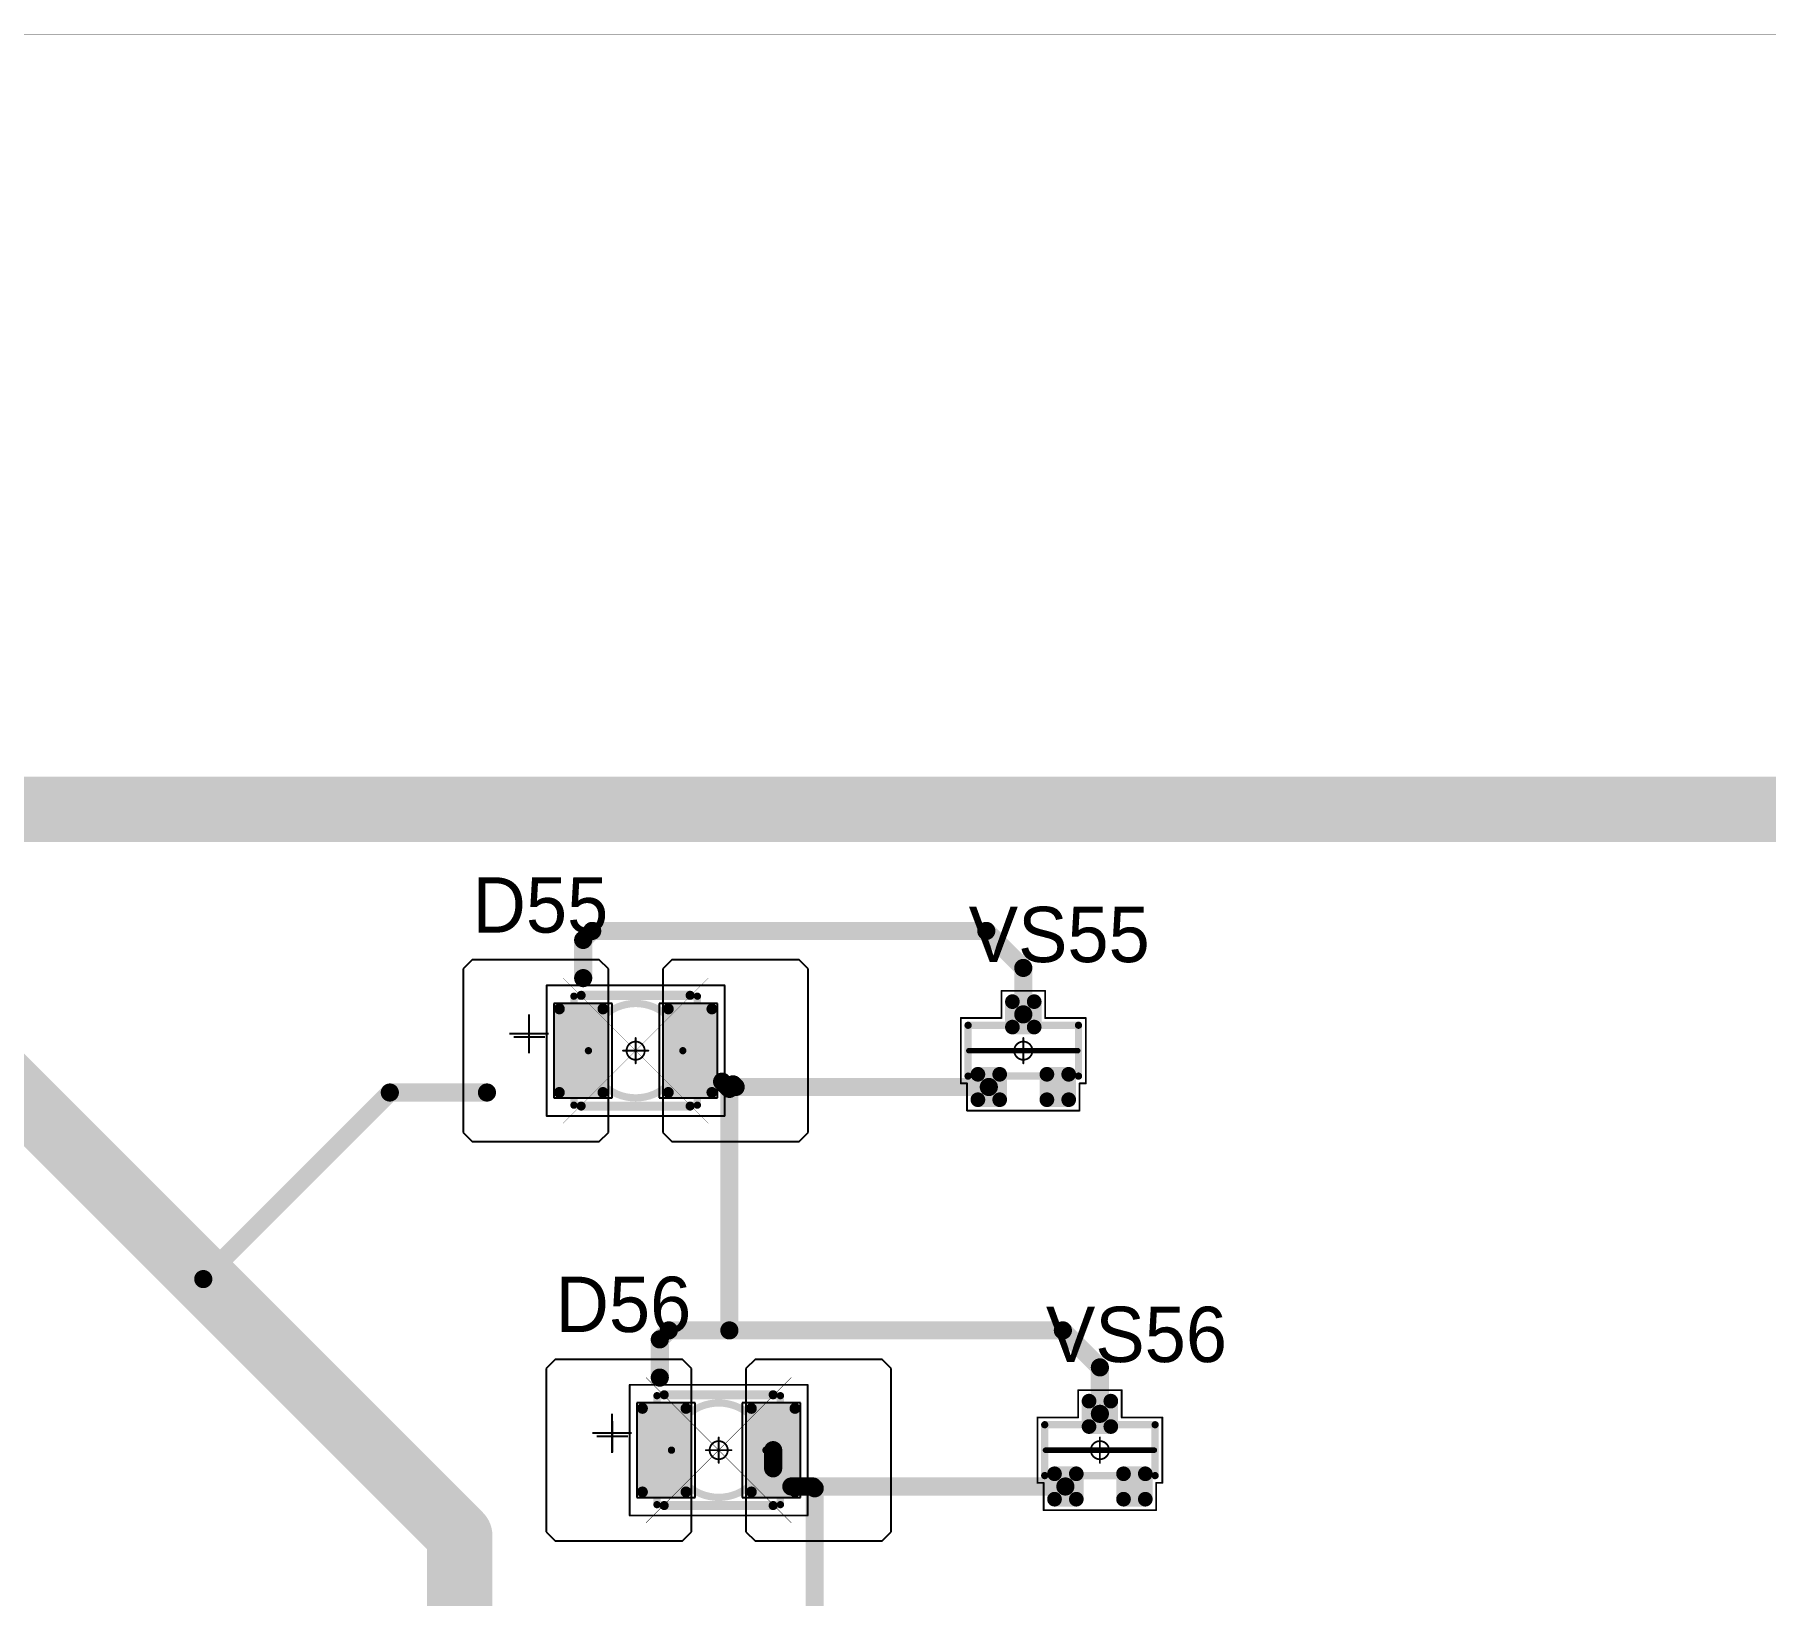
# Model space of a CAD drawing. Header units: millimetres. Extents: x 0 to 395, y 0 to 190.
# Drawn here: x 207.09 to 254.75, y 147.03 to 190.01 of the extents above; entities that cross this region are included whole.
import ezdxf

# ---------------------------------------------------------------- set-up
doc = ezdxf.new("R2010")
doc.units = ezdxf.units.MM
for name, color, linetype in [('Mechanical13', 56, 'Continuous'), ('Mechanical15', 56, 'Continuous'), ('Mechanical3', 76, 'Continuous'), ('Mechanical5', 56, 'Continuous'), ('TopLayer', 1, 'Continuous'), ('TopOverlay', 2, 'Continuous'), ('TopPaste', 8, 'Continuous'), ('TopSolder', 216, 'Continuous')]:
    doc.layers.add(name, color=color, linetype=linetype)

# ---------------------------------------------------------------- blocks, each defined once
blk = doc.blocks.new('SOT23_1128')
at = {"layer": 'Mechanical13', "const_width": 0.2}
for points in [[(-0.7, 1.52), (0.7, 1.52)], [(-0.7, 1.52), (-0.7, -1.52)], [(0.7, 1.52), (0.7, -1.52)], [(-0.7, -1.52), (0.7, -1.52)]]:
    blk.add_lwpolyline(points, dxfattribs=at)
at = {"layer": 'Mechanical13', "const_width": 0.1}
for points in [[(-0.75, 1.52, 1), (-0.65, 1.52, 1)], [(-0.75, 1.52, 1), (-0.65, 1.52, 1)], [(0.65, 1.52, 1), (0.75, 1.52, 1)], [(0.65, 1.52, 1), (0.75, 1.52, 1)], [(-0.75, -1.52, 1), (-0.65, -1.52, 1)], [(-0.75, -1.52, 1), (-0.65, -1.52, 1)], [(0.65, -1.52, 1), (0.75, -1.52, 1)], [(0.65, -1.52, 1), (0.75, -1.52, 1)]]:
    blk.add_lwpolyline(points, format="xyb", close=True, dxfattribs=at)
at = {"layer": 'Mechanical15', "const_width": 0.05}
for points in [[(-1.65, 1.55), (-1.65, -1.55)], [(-1.65, 1.55), (-0.9, 1.55)], [(-0.9, 1.72), (-0.9, 1.55)], [(-0.9, 1.72), (0.9, 1.72)], [(0.9, 1.72), (0.9, 0.6)], [(0.9, 0.6), (1.65, 0.6)], [(1.65, 0.6), (1.65, -0.6)], [(-0.35, 0), (0.35, 0)], [(0, 0.35), (0, -0.35)], [(0.9, -0.6), (1.65, -0.6)], [(0.9, -0.6), (0.9, -1.72)], [(-1.65, -1.55), (-0.9, -1.55)], [(-0.9, -1.55), (-0.9, -1.72)], [(-0.9, -1.72), (0.9, -1.72)]]:
    blk.add_lwpolyline(points, dxfattribs=at)
at = {"layer": 'Mechanical15'}
for points, const_width in [([(-1.662, 1.55, 1), (-1.637, 1.55, 1)], 0.025), ([(-1.662, 1.55, 1), (-1.637, 1.55, 1)], 0.025), ([(-0.913, 1.72, 1), (-0.888, 1.72, 1)], 0.025), ([(-0.913, 1.72, 1), (-0.888, 1.72, 1)], 0.025), ([(-0.913, 1.55, 1), (-0.888, 1.55, 1)], 0.025), ([(-0.913, 1.55, 1), (-0.888, 1.55, 1)], 0.025), ([(0.888, 1.72, 1), (0.913, 1.72, 1)], 0.025), ([(0.888, 1.72, 1), (0.913, 1.72, 1)], 0.025), ([(0.888, 0.6, 1), (0.913, 0.6, 1)], 0.025), ([(0.888, 0.6, 1), (0.913, 0.6, 1)], 0.025), ([(1.637, 0.6, 1), (1.662, 0.6, 1)], 0.025), ([(1.637, 0.6, 1), (1.662, 0.6, 1)], 0.025), ([(-0.362, 0, 1), (-0.337, 0, 1)], 0.025), ([(0.25, 0, 1), (-0.25, 0, 1)], 0.05), ([(-0.262, 0, 1), (-0.238, 0, 1)], 0.025), ([(-0.012, 0.35, 1), (0.012, 0.35, 1)], 0.025), ([(0.238, 0, 1), (0.262, 0, 1)], 0.025), ([(0.337, 0, 1), (0.362, 0, 1)], 0.025), ([(-0.012, -0.35, 1), (0.012, -0.35, 1)], 0.025), ([(0.888, -0.6, 1), (0.913, -0.6, 1)], 0.025), ([(0.888, -0.6, 1), (0.913, -0.6, 1)], 0.025), ([(1.637, -0.6, 1), (1.662, -0.6, 1)], 0.025), ([(1.637, -0.6, 1), (1.662, -0.6, 1)], 0.025), ([(-1.662, -1.55, 1), (-1.637, -1.55, 1)], 0.025), ([(-1.662, -1.55, 1), (-1.637, -1.55, 1)], 0.025), ([(-0.913, -1.55, 1), (-0.888, -1.55, 1)], 0.025), ([(-0.913, -1.55, 1), (-0.888, -1.55, 1)], 0.025), ([(-0.913, -1.72, 1), (-0.888, -1.72, 1)], 0.025), ([(-0.913, -1.72, 1), (-0.888, -1.72, 1)], 0.025), ([(0.888, -1.72, 1), (0.913, -1.72, 1)], 0.025), ([(0.888, -1.72, 1), (0.913, -1.72, 1)], 0.025)]:
    blk.add_lwpolyline(points, format="xyb", close=True, dxfattribs=dict(at, const_width=const_width))
at = {"layer": 'TopLayer', "const_width": 0.1}
for points in [[(-1.4, 1.25, 1), (-1.3, 1.25, 1)], [(-0.7, 1.25, 1), (-0.6, 1.25, 1)], [(-1.4, 0.65, 1), (-1.3, 0.65, 1)], [(-0.7, 0.65, 1), (-0.6, 0.65, 1)], [(0.6, 0.3, 1), (0.7, 0.3, 1)], [(1.3, 0.3, 1), (1.4, 0.3, 1)], [(0.6, -0.3, 1), (0.7, -0.3, 1)], [(1.3, -0.3, 1), (1.4, -0.3, 1)], [(-1.4, -0.65, 1), (-1.3, -0.65, 1)], [(-0.7, -0.65, 1), (-0.6, -0.65, 1)], [(-1.4, -1.25, 1), (-1.3, -1.25, 1)], [(-0.7, -1.25, 1), (-0.6, -1.25, 1)]]:
    blk.add_lwpolyline(points, format="xyb", close=True, dxfattribs=at)
at = {"layer": 'TopLayer'}
for points in [[(-1.45, 1.25), (-1.45, 0.65), (-0.55, 1.25), (-0.55, 0.65)], [(-1.35, 1.35), (-1.35, 0.55), (-0.65, 1.35), (-0.65, 0.55)], [(0.55, 0.3), (0.55, -0.3), (1.45, 0.3), (1.45, -0.3)], [(0.65, 0.4), (0.65, -0.4), (1.35, 0.4), (1.35, -0.4)], [(-1.45, -0.65), (-1.45, -1.25), (-0.55, -0.65), (-0.55, -1.25)], [(-1.35, -0.55), (-1.35, -1.35), (-0.65, -0.55), (-0.65, -1.35)]]:
    blk.add_solid(points, dxfattribs=at)
at = {"layer": 'TopOverlay', "const_width": 0.15}
blk.add_lwpolyline([(0, 1.5), (0, -1.5)], dxfattribs=at)
at = {"layer": 'TopOverlay', "const_width": 0.075}
for points in [[(-0.038, 1.5, 1), (0.038, 1.5, 1)], [(-0.038, -1.5, 1), (0.038, -1.5, 1)]]:
    blk.add_lwpolyline(points, format="xyb", close=True, dxfattribs=at)
at = {"layer": 'TopPaste', "const_width": 0.075}
for points in [[(-1.387, 1.25, 1), (-1.313, 1.25, 1)], [(-0.687, 1.25, 1), (-0.613, 1.25, 1)], [(-1.387, 0.65, 1), (-1.313, 0.65, 1)], [(-0.687, 0.65, 1), (-0.613, 0.65, 1)], [(0.613, 0.3, 1), (0.687, 0.3, 1)], [(1.313, 0.3, 1), (1.387, 0.3, 1)], [(0.613, -0.3, 1), (0.687, -0.3, 1)], [(1.313, -0.3, 1), (1.387, -0.3, 1)], [(-1.387, -0.65, 1), (-1.313, -0.65, 1)], [(-0.687, -0.65, 1), (-0.613, -0.65, 1)], [(-1.387, -1.25, 1), (-1.313, -1.25, 1)], [(-0.687, -1.25, 1), (-0.613, -1.25, 1)]]:
    blk.add_lwpolyline(points, format="xyb", close=True, dxfattribs=at)
at = {"layer": 'TopPaste'}
for points in [[(-1.425, 1.25), (-1.425, 0.65), (-0.575, 1.25), (-0.575, 0.65)], [(-1.35, 1.325), (-1.35, 0.575), (-0.65, 1.325), (-0.65, 0.575)], [(0.575, 0.3), (0.575, -0.3), (1.425, 0.3), (1.425, -0.3)], [(0.65, 0.375), (0.65, -0.375), (1.35, 0.375), (1.35, -0.375)], [(-1.425, -0.65), (-1.425, -1.25), (-0.575, -0.65), (-0.575, -1.25)], [(-1.35, -0.575), (-1.35, -1.325), (-0.65, -0.575), (-0.65, -1.325)]]:
    blk.add_solid(points, dxfattribs=at)
at = {"layer": 'TopSolder', "const_width": 0.202}
for points in [[(-1.451, 1.25, 1), (-1.249, 1.25, 1)], [(-0.751, 1.25, 1), (-0.549, 1.25, 1)], [(-1.451, 0.65, 1), (-1.249, 0.65, 1)], [(-0.751, 0.65, 1), (-0.549, 0.65, 1)], [(0.549, 0.3, 1), (0.751, 0.3, 1)], [(1.249, 0.3, 1), (1.451, 0.3, 1)], [(-1.451, -0.65, 1), (-1.249, -0.65, 1)], [(-0.751, -0.65, 1), (-0.549, -0.65, 1)], [(0.549, -0.3, 1), (0.751, -0.3, 1)], [(1.249, -0.3, 1), (1.451, -0.3, 1)], [(-1.451, -1.25, 1), (-1.249, -1.25, 1)], [(-0.751, -1.25, 1), (-0.549, -1.25, 1)]]:
    blk.add_lwpolyline(points, format="xyb", close=True, dxfattribs=at)
at = {"layer": 'TopSolder'}
for points in [[(-1.35, 1.452), (-1.35, 0.448), (-0.65, 1.452), (-0.65, 0.448)], [(-1.552, 1.25), (-1.552, 0.65), (-0.448, 1.25), (-0.448, 0.65)], [(0.65, 0.502), (0.65, -0.502), (1.35, 0.502), (1.35, -0.502)], [(0.448, 0.3), (0.448, -0.3), (1.552, 0.3), (1.552, -0.3)], [(-1.35, -0.448), (-1.35, -1.452), (-0.65, -0.448), (-0.65, -1.452)], [(-1.552, -0.65), (-1.552, -1.25), (-0.448, -0.65), (-0.448, -1.25)]]:
    blk.add_solid(points, dxfattribs=at)
blk = doc.blocks.new('SOT23_1129')
at = {"layer": 'Mechanical13', "const_width": 0.2}
for points in [[(-0.7, 1.52), (0.7, 1.52)], [(-0.7, 1.52), (-0.7, -1.52)], [(0.7, 1.52), (0.7, -1.52)], [(-0.7, -1.52), (0.7, -1.52)]]:
    blk.add_lwpolyline(points, dxfattribs=at)
at = {"layer": 'Mechanical13', "const_width": 0.1}
for points in [[(-0.75, 1.52, 1), (-0.65, 1.52, 1)], [(-0.75, 1.52, 1), (-0.65, 1.52, 1)], [(0.65, 1.52, 1), (0.75, 1.52, 1)], [(0.65, 1.52, 1), (0.75, 1.52, 1)], [(-0.75, -1.52, 1), (-0.65, -1.52, 1)], [(-0.75, -1.52, 1), (-0.65, -1.52, 1)], [(0.65, -1.52, 1), (0.75, -1.52, 1)], [(0.65, -1.52, 1), (0.75, -1.52, 1)]]:
    blk.add_lwpolyline(points, format="xyb", close=True, dxfattribs=at)
at = {"layer": 'Mechanical15', "const_width": 0.05}
for points in [[(-1.65, 1.55), (-1.65, -1.55)], [(-1.65, 1.55), (-0.9, 1.55)], [(-0.9, 1.72), (-0.9, 1.55)], [(-0.9, 1.72), (0.9, 1.72)], [(0.9, 1.72), (0.9, 0.6)], [(0.9, 0.6), (1.65, 0.6)], [(1.65, 0.6), (1.65, -0.6)], [(-0.35, 0), (0.35, 0)], [(0, 0.35), (0, -0.35)], [(0.9, -0.6), (1.65, -0.6)], [(0.9, -0.6), (0.9, -1.72)], [(-1.65, -1.55), (-0.9, -1.55)], [(-0.9, -1.55), (-0.9, -1.72)], [(-0.9, -1.72), (0.9, -1.72)]]:
    blk.add_lwpolyline(points, dxfattribs=at)
at = {"layer": 'Mechanical15'}
for points, const_width in [([(-1.662, 1.55, 1), (-1.637, 1.55, 1)], 0.025), ([(-1.662, 1.55, 1), (-1.637, 1.55, 1)], 0.025), ([(-0.913, 1.72, 1), (-0.888, 1.72, 1)], 0.025), ([(-0.913, 1.72, 1), (-0.888, 1.72, 1)], 0.025), ([(-0.913, 1.55, 1), (-0.888, 1.55, 1)], 0.025), ([(-0.913, 1.55, 1), (-0.888, 1.55, 1)], 0.025), ([(0.888, 1.72, 1), (0.913, 1.72, 1)], 0.025), ([(0.888, 1.72, 1), (0.913, 1.72, 1)], 0.025), ([(0.888, 0.6, 1), (0.913, 0.6, 1)], 0.025), ([(0.888, 0.6, 1), (0.913, 0.6, 1)], 0.025), ([(1.637, 0.6, 1), (1.662, 0.6, 1)], 0.025), ([(1.637, 0.6, 1), (1.662, 0.6, 1)], 0.025), ([(-0.362, 0, 1), (-0.337, 0, 1)], 0.025), ([(0.25, 0, 1), (-0.25, 0, 1)], 0.05), ([(-0.262, 0, 1), (-0.238, 0, 1)], 0.025), ([(-0.012, 0.35, 1), (0.012, 0.35, 1)], 0.025), ([(0.238, 0, 1), (0.262, 0, 1)], 0.025), ([(0.337, 0, 1), (0.362, 0, 1)], 0.025), ([(-0.012, -0.35, 1), (0.012, -0.35, 1)], 0.025), ([(0.888, -0.6, 1), (0.913, -0.6, 1)], 0.025), ([(0.888, -0.6, 1), (0.913, -0.6, 1)], 0.025), ([(1.637, -0.6, 1), (1.662, -0.6, 1)], 0.025), ([(1.637, -0.6, 1), (1.662, -0.6, 1)], 0.025), ([(-1.662, -1.55, 1), (-1.637, -1.55, 1)], 0.025), ([(-1.662, -1.55, 1), (-1.637, -1.55, 1)], 0.025), ([(-0.913, -1.55, 1), (-0.888, -1.55, 1)], 0.025), ([(-0.913, -1.55, 1), (-0.888, -1.55, 1)], 0.025), ([(-0.913, -1.72, 1), (-0.888, -1.72, 1)], 0.025), ([(-0.913, -1.72, 1), (-0.888, -1.72, 1)], 0.025), ([(0.888, -1.72, 1), (0.913, -1.72, 1)], 0.025), ([(0.888, -1.72, 1), (0.913, -1.72, 1)], 0.025)]:
    blk.add_lwpolyline(points, format="xyb", close=True, dxfattribs=dict(at, const_width=const_width))
at = {"layer": 'TopLayer', "const_width": 0.1}
for points in [[(-1.4, 1.25, 1), (-1.3, 1.25, 1)], [(-0.7, 1.25, 1), (-0.6, 1.25, 1)], [(-1.4, 0.65, 1), (-1.3, 0.65, 1)], [(-0.7, 0.65, 1), (-0.6, 0.65, 1)], [(0.6, 0.3, 1), (0.7, 0.3, 1)], [(1.3, 0.3, 1), (1.4, 0.3, 1)], [(0.6, -0.3, 1), (0.7, -0.3, 1)], [(1.3, -0.3, 1), (1.4, -0.3, 1)], [(-1.4, -0.65, 1), (-1.3, -0.65, 1)], [(-0.7, -0.65, 1), (-0.6, -0.65, 1)], [(-1.4, -1.25, 1), (-1.3, -1.25, 1)], [(-0.7, -1.25, 1), (-0.6, -1.25, 1)]]:
    blk.add_lwpolyline(points, format="xyb", close=True, dxfattribs=at)
at = {"layer": 'TopLayer'}
for points in [[(-1.45, 1.25), (-1.45, 0.65), (-0.55, 1.25), (-0.55, 0.65)], [(-1.35, 1.35), (-1.35, 0.55), (-0.65, 1.35), (-0.65, 0.55)], [(0.55, 0.3), (0.55, -0.3), (1.45, 0.3), (1.45, -0.3)], [(0.65, 0.4), (0.65, -0.4), (1.35, 0.4), (1.35, -0.4)], [(-1.45, -0.65), (-1.45, -1.25), (-0.55, -0.65), (-0.55, -1.25)], [(-1.35, -0.55), (-1.35, -1.35), (-0.65, -0.55), (-0.65, -1.35)]]:
    blk.add_solid(points, dxfattribs=at)
at = {"layer": 'TopOverlay', "const_width": 0.15}
blk.add_lwpolyline([(0, 1.5), (0, -1.5)], dxfattribs=at)
at = {"layer": 'TopOverlay', "const_width": 0.075}
for points in [[(-0.038, 1.5, 1), (0.038, 1.5, 1)], [(-0.038, -1.5, 1), (0.038, -1.5, 1)]]:
    blk.add_lwpolyline(points, format="xyb", close=True, dxfattribs=at)
at = {"layer": 'TopPaste', "const_width": 0.075}
for points in [[(-1.387, 1.25, 1), (-1.313, 1.25, 1)], [(-0.687, 1.25, 1), (-0.613, 1.25, 1)], [(-1.387, 0.65, 1), (-1.313, 0.65, 1)], [(-0.687, 0.65, 1), (-0.613, 0.65, 1)], [(0.613, 0.3, 1), (0.687, 0.3, 1)], [(1.313, 0.3, 1), (1.387, 0.3, 1)], [(0.613, -0.3, 1), (0.687, -0.3, 1)], [(1.313, -0.3, 1), (1.387, -0.3, 1)], [(-1.387, -0.65, 1), (-1.313, -0.65, 1)], [(-0.687, -0.65, 1), (-0.613, -0.65, 1)], [(-1.387, -1.25, 1), (-1.313, -1.25, 1)], [(-0.687, -1.25, 1), (-0.613, -1.25, 1)]]:
    blk.add_lwpolyline(points, format="xyb", close=True, dxfattribs=at)
at = {"layer": 'TopPaste'}
for points in [[(-1.425, 1.25), (-1.425, 0.65), (-0.575, 1.25), (-0.575, 0.65)], [(-1.35, 1.325), (-1.35, 0.575), (-0.65, 1.325), (-0.65, 0.575)], [(0.575, 0.3), (0.575, -0.3), (1.425, 0.3), (1.425, -0.3)], [(0.65, 0.375), (0.65, -0.375), (1.35, 0.375), (1.35, -0.375)], [(-1.425, -0.65), (-1.425, -1.25), (-0.575, -0.65), (-0.575, -1.25)], [(-1.35, -0.575), (-1.35, -1.325), (-0.65, -0.575), (-0.65, -1.325)]]:
    blk.add_solid(points, dxfattribs=at)
at = {"layer": 'TopSolder', "const_width": 0.202}
for points in [[(-1.451, 1.25, 1), (-1.249, 1.25, 1)], [(-0.751, 1.25, 1), (-0.549, 1.25, 1)], [(-1.451, 0.65, 1), (-1.249, 0.65, 1)], [(-0.751, 0.65, 1), (-0.549, 0.65, 1)], [(0.549, 0.3, 1), (0.751, 0.3, 1)], [(1.249, 0.3, 1), (1.451, 0.3, 1)], [(-1.451, -0.65, 1), (-1.249, -0.65, 1)], [(-0.751, -0.65, 1), (-0.549, -0.65, 1)], [(0.549, -0.3, 1), (0.751, -0.3, 1)], [(1.249, -0.3, 1), (1.451, -0.3, 1)], [(-1.451, -1.25, 1), (-1.249, -1.25, 1)], [(-0.751, -1.25, 1), (-0.549, -1.25, 1)]]:
    blk.add_lwpolyline(points, format="xyb", close=True, dxfattribs=at)
at = {"layer": 'TopSolder'}
for points in [[(-1.35, 1.452), (-1.35, 0.448), (-0.65, 1.452), (-0.65, 0.448)], [(-1.552, 1.25), (-1.552, 0.65), (-0.448, 1.25), (-0.448, 0.65)], [(0.65, 0.502), (0.65, -0.502), (1.35, 0.502), (1.35, -0.502)], [(0.448, 0.3), (0.448, -0.3), (1.552, 0.3), (1.552, -0.3)], [(-1.35, -0.448), (-1.35, -1.452), (-0.65, -0.448), (-0.65, -1.452)], [(-1.552, -0.65), (-1.552, -1.25), (-0.448, -0.65), (-0.448, -1.25)]]:
    blk.add_solid(points, dxfattribs=at)
blk = doc.blocks.new('T66G_4_1277')
at = {"layer": 'Mechanical13'}
for p, q in [((2.936, 0.071), (2.936, -1)), ((2.4, -0.464), (3.471, -0.464))]:
    blk.add_line(p, q, dxfattribs=at)
at = {"layer": 'Mechanical13', "const_width": 0.2}
for points in [[(1.7, 1.5), (-1.7, 1.5)], [(-1.7, 1.5), (-1.7, -1.5)], [(1.7, 1.5), (1.7, -1.5)], [(1.7, -1.5), (-1.7, -1.5)]]:
    blk.add_lwpolyline(points, dxfattribs=at)
at = {"layer": 'Mechanical13'}
for points, const_width in [([(-1.75, 1.5, 1), (-1.65, 1.5, 1)], 0.1), ([(-1.75, 1.5, 1), (-1.65, 1.5, 1)], 0.1), ([(1.65, 1.5, 1), (1.75, 1.5, 1)], 0.1), ([(1.65, 1.5, 1), (1.75, 1.5, 1)], 0.1), ([(1.3, 0, 1), (-1.3, 0, 1)], 0.2), ([(-1.35, 0, 1), (-1.25, 0, 1)], 0.1), ([(1.25, 0, 1), (1.35, 0, 1)], 0.1), ([(-1.75, -1.5, 1), (-1.65, -1.5, 1)], 0.1), ([(-1.75, -1.5, 1), (-1.65, -1.5, 1)], 0.1), ([(1.65, -1.5, 1), (1.75, -1.5, 1)], 0.1), ([(1.65, -1.5, 1), (1.75, -1.5, 1)], 0.1)]:
    blk.add_lwpolyline(points, format="xyb", close=True, dxfattribs=dict(at, const_width=const_width))
at = {"layer": 'Mechanical15', "const_width": 0.05}
for points in [[(-2.45, 1.8), (-2.45, -1.8)], [(2.45, 1.8), (-2.45, 1.8)], [(2.45, 1.8), (2.45, -1.8)], [(0.35, 0), (-0.35, 0)], [(0, 0.35), (0, -0.35)], [(2.45, -1.8), (-2.45, -1.8)]]:
    blk.add_lwpolyline(points, dxfattribs=at)
at = {"layer": 'Mechanical15'}
for points, const_width in [([(-2.462, 1.8, 1), (-2.438, 1.8, 1)], 0.025), ([(-2.462, 1.8, 1), (-2.438, 1.8, 1)], 0.025), ([(2.438, 1.8, 1), (2.462, 1.8, 1)], 0.025), ([(2.438, 1.8, 1), (2.462, 1.8, 1)], 0.025), ([(-0.362, 0, 1), (-0.337, 0, 1)], 0.025), ([(0.25, 0, 1), (-0.25, 0, 1)], 0.05), ([(-0.262, 0, 1), (-0.238, 0, 1)], 0.025), ([(-0.012, 0.35, 1), (0.012, 0.35, 1)], 0.025), ([(0.238, 0, 1), (0.262, 0, 1)], 0.025), ([(0.337, 0, 1), (0.362, 0, 1)], 0.025), ([(-0.012, -0.35, 1), (0.012, -0.35, 1)], 0.025), ([(-2.462, -1.8, 1), (-2.438, -1.8, 1)], 0.025), ([(-2.462, -1.8, 1), (-2.438, -1.8, 1)], 0.025), ([(2.438, -1.8, 1), (2.462, -1.8, 1)], 0.025), ([(2.438, -1.8, 1), (2.462, -1.8, 1)], 0.025)]:
    blk.add_lwpolyline(points, format="xyb", close=True, dxfattribs=dict(at, const_width=const_width))
at = {"layer": 'TopLayer'}
for p, q in [((-4.5, 2.5), (-4.75, 2.25)), ((-1, 2.5), (-4.5, 2.5)), ((-0.75, 2.25), (-1, 2.5)), ((1, 2.5), (0.75, 2.25)), ((4.5, 2.5), (1, 2.5)), ((4.75, 2.25), (4.5, 2.5)), ((-4.75, 2.25), (-4.75, -2.25)), ((-0.75, -2.25), (-0.75, 2.25)), ((0.75, 2.25), (0.75, -2.25)), ((4.75, -2.25), (4.75, 2.25)), ((-4.75, -2.25), (-4.5, -2.5)), ((-1, -2.5), (-0.75, -2.25)), ((0.75, -2.25), (1, -2.5)), ((4.5, -2.5), (4.75, -2.25)), ((-4.5, -2.5), (-1, -2.5)), ((1, -2.5), (4.5, -2.5))]:
    blk.add_line(p, q, dxfattribs=at)
at = {"layer": 'TopLayer', "const_width": 0.15}
for points in [[(-2.175, 1.15, 1), (-2.025, 1.15, 1)], [(-0.975, 1.15, 1), (-0.825, 1.15, 1)], [(0.825, 1.15, 1), (0.975, 1.15, 1)], [(2.025, 1.15, 1), (2.175, 1.15, 1)], [(-2.175, -1.15, 1), (-2.025, -1.15, 1)], [(-0.975, -1.15, 1), (-0.825, -1.15, 1)], [(0.825, -1.15, 1), (0.975, -1.15, 1)], [(2.025, -1.15, 1), (2.175, -1.15, 1)]]:
    blk.add_lwpolyline(points, format="xyb", close=True, dxfattribs=at)
at = {"layer": 'TopLayer'}
for points in [[(-0.75, 1.15), (-2.25, 1.15), (-0.75, -1.15), (-2.25, -1.15)], [(-0.9, 1.3), (-2.1, 1.3), (-0.9, -1.3), (-2.1, -1.3)], [(2.25, 1.15), (0.75, 1.15), (2.25, -1.15), (0.75, -1.15)], [(2.1, 1.3), (0.9, 1.3), (2.1, -1.3), (0.9, -1.3)]]:
    blk.add_solid(points, dxfattribs=at)
at = {"layer": 'TopOverlay'}
for p, q in [((2.928, 0.057), (2.928, -0.8)), ((2.5, -0.372), (3.357, -0.372))]:
    blk.add_line(p, q, dxfattribs=at)
at = {"layer": 'TopOverlay', "const_width": 0.25}
for points in [[(1.5, 1.525), (-1.5, 1.525)], [(1.5, -1.525), (-1.5, -1.525)]]:
    blk.add_lwpolyline(points, dxfattribs=at)
at = {"layer": 'TopOverlay', "const_width": 0.125}
for points in [[(-1.562, 1.525, 1), (-1.438, 1.525, 1)], [(1.438, 1.525, 1), (1.562, 1.525, 1)], [(-1.562, -1.525, 1), (-1.438, -1.525, 1)], [(1.438, -1.525, 1), (1.562, -1.525, 1)]]:
    blk.add_lwpolyline(points, format="xyb", close=True, dxfattribs=at)
at = {"layer": 'TopPaste', "const_width": 0.125}
for points in [[(-2.163, 1.15, 1), (-2.038, 1.15, 1)], [(-0.963, 1.15, 1), (-0.838, 1.15, 1)], [(0.838, 1.15, 1), (0.963, 1.15, 1)], [(2.038, 1.15, 1), (2.163, 1.15, 1)], [(-2.163, -1.15, 1), (-2.038, -1.15, 1)], [(-0.963, -1.15, 1), (-0.838, -1.15, 1)], [(0.838, -1.15, 1), (0.963, -1.15, 1)], [(2.038, -1.15, 1), (2.163, -1.15, 1)]]:
    blk.add_lwpolyline(points, format="xyb", close=True, dxfattribs=at)
at = {"layer": 'TopPaste'}
for points in [[(-0.775, 1.15), (-2.225, 1.15), (-0.775, -1.15), (-2.225, -1.15)], [(-0.9, 1.275), (-2.1, 1.275), (-0.9, -1.275), (-2.1, -1.275)], [(2.225, 1.15), (0.775, 1.15), (2.225, -1.15), (0.775, -1.15)], [(2.1, 1.275), (0.9, 1.275), (2.1, -1.275), (0.9, -1.275)]]:
    blk.add_solid(points, dxfattribs=at)
at = {"layer": 'TopSolder'}
for p, q in [((-2.25, 1.3), (-2.25, -1.3)), ((-0.65, 1.3), (-2.25, 1.3)), ((-0.65, -1.3), (-0.65, 1.3)), ((0.65, 1.3), (0.65, -1.3)), ((2.25, 1.3), (0.65, 1.3)), ((2.25, -1.3), (2.25, 1.3)), ((-2.25, -1.3), (-0.65, -1.3)), ((0.65, -1.3), (2.25, -1.3))]:
    blk.add_line(p, q, dxfattribs=at)
blk = doc.blocks.new('T66G_4_1278')
at = {"layer": 'Mechanical13'}
for p, q in [((2.936, 0.071), (2.936, -1)), ((2.4, -0.464), (3.471, -0.464))]:
    blk.add_line(p, q, dxfattribs=at)
at = {"layer": 'Mechanical13', "const_width": 0.2}
for points in [[(1.7, 1.5), (-1.7, 1.5)], [(-1.7, 1.5), (-1.7, -1.5)], [(1.7, 1.5), (1.7, -1.5)], [(1.7, -1.5), (-1.7, -1.5)]]:
    blk.add_lwpolyline(points, dxfattribs=at)
at = {"layer": 'Mechanical13'}
for points, const_width in [([(-1.75, 1.5, 1), (-1.65, 1.5, 1)], 0.1), ([(-1.75, 1.5, 1), (-1.65, 1.5, 1)], 0.1), ([(1.65, 1.5, 1), (1.75, 1.5, 1)], 0.1), ([(1.65, 1.5, 1), (1.75, 1.5, 1)], 0.1), ([(1.3, 0, 1), (-1.3, 0, 1)], 0.2), ([(-1.35, 0, 1), (-1.25, 0, 1)], 0.1), ([(1.25, 0, 1), (1.35, 0, 1)], 0.1), ([(-1.75, -1.5, 1), (-1.65, -1.5, 1)], 0.1), ([(-1.75, -1.5, 1), (-1.65, -1.5, 1)], 0.1), ([(1.65, -1.5, 1), (1.75, -1.5, 1)], 0.1), ([(1.65, -1.5, 1), (1.75, -1.5, 1)], 0.1)]:
    blk.add_lwpolyline(points, format="xyb", close=True, dxfattribs=dict(at, const_width=const_width))
at = {"layer": 'Mechanical15', "const_width": 0.05}
for points in [[(-2.45, 1.8), (-2.45, -1.8)], [(2.45, 1.8), (-2.45, 1.8)], [(2.45, 1.8), (2.45, -1.8)], [(0.35, 0), (-0.35, 0)], [(0, 0.35), (0, -0.35)], [(2.45, -1.8), (-2.45, -1.8)]]:
    blk.add_lwpolyline(points, dxfattribs=at)
at = {"layer": 'Mechanical15'}
for points, const_width in [([(-2.462, 1.8, 1), (-2.438, 1.8, 1)], 0.025), ([(-2.462, 1.8, 1), (-2.438, 1.8, 1)], 0.025), ([(2.438, 1.8, 1), (2.462, 1.8, 1)], 0.025), ([(2.438, 1.8, 1), (2.462, 1.8, 1)], 0.025), ([(-0.362, 0, 1), (-0.337, 0, 1)], 0.025), ([(0.25, 0, 1), (-0.25, 0, 1)], 0.05), ([(-0.262, 0, 1), (-0.238, 0, 1)], 0.025), ([(-0.012, 0.35, 1), (0.012, 0.35, 1)], 0.025), ([(0.238, 0, 1), (0.262, 0, 1)], 0.025), ([(0.337, 0, 1), (0.362, 0, 1)], 0.025), ([(-0.012, -0.35, 1), (0.012, -0.35, 1)], 0.025), ([(-2.462, -1.8, 1), (-2.438, -1.8, 1)], 0.025), ([(-2.462, -1.8, 1), (-2.438, -1.8, 1)], 0.025), ([(2.438, -1.8, 1), (2.462, -1.8, 1)], 0.025), ([(2.438, -1.8, 1), (2.462, -1.8, 1)], 0.025)]:
    blk.add_lwpolyline(points, format="xyb", close=True, dxfattribs=dict(at, const_width=const_width))
at = {"layer": 'TopLayer'}
for p, q in [((-4.5, 2.5), (-4.75, 2.25)), ((-1, 2.5), (-4.5, 2.5)), ((-0.75, 2.25), (-1, 2.5)), ((1, 2.5), (0.75, 2.25)), ((4.5, 2.5), (1, 2.5)), ((4.75, 2.25), (4.5, 2.5)), ((-4.75, 2.25), (-4.75, -2.25)), ((-0.75, -2.25), (-0.75, 2.25)), ((0.75, 2.25), (0.75, -2.25)), ((4.75, -2.25), (4.75, 2.25)), ((-4.75, -2.25), (-4.5, -2.5)), ((-1, -2.5), (-0.75, -2.25)), ((0.75, -2.25), (1, -2.5)), ((4.5, -2.5), (4.75, -2.25)), ((-4.5, -2.5), (-1, -2.5)), ((1, -2.5), (4.5, -2.5))]:
    blk.add_line(p, q, dxfattribs=at)
at = {"layer": 'TopLayer', "const_width": 0.15}
for points in [[(-2.175, 1.15, 1), (-2.025, 1.15, 1)], [(-0.975, 1.15, 1), (-0.825, 1.15, 1)], [(0.825, 1.15, 1), (0.975, 1.15, 1)], [(2.025, 1.15, 1), (2.175, 1.15, 1)], [(-2.175, -1.15, 1), (-2.025, -1.15, 1)], [(-0.975, -1.15, 1), (-0.825, -1.15, 1)], [(0.825, -1.15, 1), (0.975, -1.15, 1)], [(2.025, -1.15, 1), (2.175, -1.15, 1)]]:
    blk.add_lwpolyline(points, format="xyb", close=True, dxfattribs=at)
at = {"layer": 'TopLayer'}
for points in [[(-0.75, 1.15), (-2.25, 1.15), (-0.75, -1.15), (-2.25, -1.15)], [(-0.9, 1.3), (-2.1, 1.3), (-0.9, -1.3), (-2.1, -1.3)], [(2.25, 1.15), (0.75, 1.15), (2.25, -1.15), (0.75, -1.15)], [(2.1, 1.3), (0.9, 1.3), (2.1, -1.3), (0.9, -1.3)]]:
    blk.add_solid(points, dxfattribs=at)
at = {"layer": 'TopOverlay'}
for p, q in [((2.928, 0.057), (2.928, -0.8)), ((2.5, -0.372), (3.357, -0.372))]:
    blk.add_line(p, q, dxfattribs=at)
at = {"layer": 'TopOverlay', "const_width": 0.25}
for points in [[(1.5, 1.525), (-1.5, 1.525)], [(1.5, -1.525), (-1.5, -1.525)]]:
    blk.add_lwpolyline(points, dxfattribs=at)
at = {"layer": 'TopOverlay', "const_width": 0.125}
for points in [[(-1.562, 1.525, 1), (-1.438, 1.525, 1)], [(1.438, 1.525, 1), (1.562, 1.525, 1)], [(-1.562, -1.525, 1), (-1.438, -1.525, 1)], [(1.438, -1.525, 1), (1.562, -1.525, 1)]]:
    blk.add_lwpolyline(points, format="xyb", close=True, dxfattribs=at)
at = {"layer": 'TopPaste', "const_width": 0.125}
for points in [[(-2.163, 1.15, 1), (-2.038, 1.15, 1)], [(-0.963, 1.15, 1), (-0.838, 1.15, 1)], [(0.838, 1.15, 1), (0.963, 1.15, 1)], [(2.038, 1.15, 1), (2.163, 1.15, 1)], [(-2.163, -1.15, 1), (-2.038, -1.15, 1)], [(-0.963, -1.15, 1), (-0.838, -1.15, 1)], [(0.838, -1.15, 1), (0.963, -1.15, 1)], [(2.038, -1.15, 1), (2.163, -1.15, 1)]]:
    blk.add_lwpolyline(points, format="xyb", close=True, dxfattribs=at)
at = {"layer": 'TopPaste'}
for points in [[(-0.775, 1.15), (-2.225, 1.15), (-0.775, -1.15), (-2.225, -1.15)], [(-0.9, 1.275), (-2.1, 1.275), (-0.9, -1.275), (-2.1, -1.275)], [(2.225, 1.15), (0.775, 1.15), (2.225, -1.15), (0.775, -1.15)], [(2.1, 1.275), (0.9, 1.275), (2.1, -1.275), (0.9, -1.275)]]:
    blk.add_solid(points, dxfattribs=at)
at = {"layer": 'TopSolder'}
for p, q in [((-2.25, 1.3), (-2.25, -1.3)), ((-0.65, 1.3), (-2.25, 1.3)), ((-0.65, -1.3), (-0.65, 1.3)), ((0.65, 1.3), (0.65, -1.3)), ((2.25, 1.3), (0.65, 1.3)), ((2.25, -1.3), (2.25, 1.3)), ((-2.25, -1.3), (-0.65, -1.3)), ((0.65, -1.3), (2.25, -1.3))]:
    blk.add_line(p, q, dxfattribs=at)

msp = doc.modelspace()

# ---------------------------------------------------------------- linework, layer by layer
at = {"layer": 'Mechanical3', "const_width": 0.01}
msp.add_lwpolyline([(0, 190), (395, 190)], dxfattribs=at)
at = {"layer": 'Mechanical5'}
for points, const_width in [([(221.644, 160.027), (225.644, 164.027)], 0.01), ([(221.644, 164.027), (225.644, 160.027)], 0.01), ([(221.644, 164.027), (225.644, 164.027)], 0.001), ([(221.644, 160.027), (221.644, 164.027)], 0.001), ([(225.644, 160.027), (225.644, 164.027)], 0.001), ([(221.644, 160.027), (225.644, 160.027)], 0.001), ([(223.931, 149.027), (227.931, 153.027)], 0.01), ([(223.931, 153.027), (227.931, 149.027)], 0.01), ([(223.931, 149.027), (223.931, 153.027)], 0.001), ([(223.931, 153.027), (227.931, 153.027)], 0.001), ([(227.931, 149.027), (227.931, 153.027)], 0.001), ([(223.931, 149.027), (227.931, 149.027)], 0.001)]:
    msp.add_lwpolyline(points, dxfattribs=dict(at, const_width=const_width))
for points, const_width in [([(221.641, 164.027, 1), (221.646, 164.027, 1)], 0.005), ([(221.643, 164.027, 1), (221.644, 164.027, 1)], 0.0005), ([(221.643, 164.027, 1), (221.644, 164.027, 1)], 0.0005), ([(225.641, 164.027, 1), (225.646, 164.027, 1)], 0.005), ([(225.643, 164.027, 1), (225.644, 164.027, 1)], 0.0005), ([(225.643, 164.027, 1), (225.644, 164.027, 1)], 0.0005), ([(221.641, 160.027, 1), (221.646, 160.027, 1)], 0.005), ([(221.643, 160.027, 1), (221.644, 160.027, 1)], 0.0005), ([(221.643, 160.027, 1), (221.644, 160.027, 1)], 0.0005), ([(225.641, 160.027, 1), (225.646, 160.027, 1)], 0.005), ([(225.643, 160.027, 1), (225.644, 160.027, 1)], 0.0005), ([(225.643, 160.027, 1), (225.644, 160.027, 1)], 0.0005), ([(223.928, 153.027, 1), (223.933, 153.027, 1)], 0.005), ([(223.93, 153.027, 1), (223.931, 153.027, 1)], 0.0005), ([(223.93, 153.027, 1), (223.931, 153.027, 1)], 0.0005), ([(227.928, 153.027, 1), (227.933, 153.027, 1)], 0.005), ([(227.93, 153.027, 1), (227.931, 153.027, 1)], 0.0005), ([(227.93, 153.027, 1), (227.931, 153.027, 1)], 0.0005), ([(223.928, 149.027, 1), (223.933, 149.027, 1)], 0.005), ([(223.93, 149.027, 1), (223.931, 149.027, 1)], 0.0005), ([(223.93, 149.027, 1), (223.931, 149.027, 1)], 0.0005), ([(227.928, 149.027, 1), (227.933, 149.027, 1)], 0.005), ([(227.93, 149.027, 1), (227.931, 149.027, 1)], 0.0005), ([(227.93, 149.027, 1), (227.931, 149.027, 1)], 0.0005)]:
    msp.add_lwpolyline(points, format="xyb", close=True, dxfattribs=dict(at, const_width=const_width))
at = {"layer": 'TopLayer'}
for points, const_width in [([(195.25, 172.225), (211.738, 155.738)], 1.8), ([(202.45, 168.675), (256.825, 168.675)], 1.8), ([(222.2, 165.077), (222.448, 165.325)], 0.5), ([(222.448, 165.325), (233.3, 165.325)], 0.5), ([(233.3, 165.325), (234.319, 164.306)], 0.5), ([(222.2, 164.025), (222.2, 165.077)], 0.5), ([(234.319, 163.027), (234.319, 164.306)], 0.5), ([(211.738, 155.738), (216.875, 160.875)], 0.5), ([(216.875, 160.875), (219.55, 160.875)], 0.5), ([(226.025, 161.175), (226.225, 160.975)], 0.5), ([(226.225, 154.325), (226.225, 160.975)], 0.5), ([(226.325, 161.1), (226.398, 161.027)], 0.5), ([(226.398, 161.027), (233.369, 161.027)], 0.5), ([(211.738, 155.738), (218.8, 148.675)], 1.8), ([(224.309, 154.077), (224.557, 154.325)], 0.5), ([(224.557, 154.325), (226.225, 154.325)], 0.5), ([(226.225, 154.325), (235.409, 154.325)], 0.5), ([(235.409, 154.325), (236.428, 153.306)], 0.5), ([(224.309, 153.025), (224.309, 154.077)], 0.5), ([(236.428, 152.027), (236.428, 153.306)], 0.5), ([(227.431, 150.527), (227.431, 151.027)], 0.5), ([(227.431, 150.527), (227.931, 150.027)], 0.5), ([(227.931, 150.027), (228.525, 150.027)], 0.5), ([(228.525, 150.027), (235.478, 150.027)], 0.5), ([(228.525, 150.027), (228.575, 149.977)], 0.5), ([(228.575, 143.825), (228.575, 149.977)], 0.5), ([(218.8, 128.65), (218.8, 148.675)], 1.8)]:
    msp.add_lwpolyline(points, dxfattribs=dict(at, const_width=const_width))
for points, const_width in [([(222.323, 165.325, 1), (222.573, 165.325, 1)], 0.25), ([(222.323, 165.325, 1), (222.573, 165.325, 1)], 0.25), ([(233.175, 165.325, 1), (233.425, 165.325, 1)], 0.25), ([(233.175, 165.325, 1), (233.425, 165.325, 1)], 0.25), ([(222.075, 165.077, 1), (222.325, 165.077, 1)], 0.25), ([(222.075, 165.077, 1), (222.325, 165.077, 1)], 0.25), ([(234.194, 164.306, 1), (234.444, 164.306, 1)], 0.25), ([(234.194, 164.306, 1), (234.444, 164.306, 1)], 0.25), ([(222.075, 164.025, 1), (222.325, 164.025, 1)], 0.25), ([(234.194, 163.027, 1), (234.444, 163.027, 1)], 0.25), ([(216.75, 160.875, 1), (217, 160.875, 1)], 0.25), ([(216.75, 160.875, 1), (217, 160.875, 1)], 0.25), ([(219.425, 160.875, 1), (219.675, 160.875, 1)], 0.25), ([(225.9, 161.175, 1), (226.15, 161.175, 1)], 0.25), ([(226.1, 160.975, 1), (226.35, 160.975, 1)], 0.25), ([(226.1, 160.975, 1), (226.35, 160.975, 1)], 0.25), ([(226.2, 161.1, 1), (226.45, 161.1, 1)], 0.25), ([(226.273, 161.027, 1), (226.523, 161.027, 1)], 0.25), ([(226.273, 161.027, 1), (226.523, 161.027, 1)], 0.25), ([(233.244, 161.027, 1), (233.494, 161.027, 1)], 0.25), ([(211.288, 155.738, 1), (212.188, 155.738, 1)], 0.9), ([(211.288, 155.738, 1), (212.188, 155.738, 1)], 0.9), ([(211.613, 155.738, 1), (211.863, 155.738, 1)], 0.25), ([(224.432, 154.325, 1), (224.682, 154.325, 1)], 0.25), ([(224.432, 154.325, 1), (224.682, 154.325, 1)], 0.25), ([(226.1, 154.325, 1), (226.35, 154.325, 1)], 0.25), ([(226.1, 154.325, 1), (226.35, 154.325, 1)], 0.25), ([(226.1, 154.325, 1), (226.35, 154.325, 1)], 0.25), ([(235.284, 154.325, 1), (235.534, 154.325, 1)], 0.25), ([(235.284, 154.325, 1), (235.534, 154.325, 1)], 0.25), ([(224.184, 154.077, 1), (224.434, 154.077, 1)], 0.25), ([(224.184, 154.077, 1), (224.434, 154.077, 1)], 0.25), ([(236.303, 153.306, 1), (236.553, 153.306, 1)], 0.25), ([(236.303, 153.306, 1), (236.553, 153.306, 1)], 0.25), ([(224.184, 153.025, 1), (224.434, 153.025, 1)], 0.25), ([(236.303, 152.027, 1), (236.553, 152.027, 1)], 0.25), ([(227.306, 151.027, 1), (227.556, 151.027, 1)], 0.25), ([(227.306, 150.527, 1), (227.556, 150.527, 1)], 0.25), ([(227.306, 150.527, 1), (227.556, 150.527, 1)], 0.25), ([(227.806, 150.027, 1), (228.056, 150.027, 1)], 0.25), ([(227.806, 150.027, 1), (228.056, 150.027, 1)], 0.25), ([(228.4, 150.027, 1), (228.65, 150.027, 1)], 0.25), ([(228.4, 150.027, 1), (228.65, 150.027, 1)], 0.25), ([(228.4, 150.027, 1), (228.65, 150.027, 1)], 0.25), ([(228.45, 149.977, 1), (228.7, 149.977, 1)], 0.25), ([(228.45, 149.977, 1), (228.7, 149.977, 1)], 0.25), ([(235.353, 150.027, 1), (235.603, 150.027, 1)], 0.25), ([(218.35, 148.675, 1), (219.25, 148.675, 1)], 0.9), ([(218.35, 148.675, 1), (219.25, 148.675, 1)], 0.9)]:
    msp.add_lwpolyline(points, format="xyb", close=True, dxfattribs=dict(at, const_width=const_width))

# ---------------------------------------------------------------- block references
for name, p, rotation in [('T66G_4_1278', (223.644, 162.027), 180), ('SOT23_1129', (234.319, 162.027), 90), ('T66G_4_1277', (225.931, 151.027), 180), ('SOT23_1128', (236.429, 151.027), 90)]:
    msp.add_blockref(name, p, dxfattribs=dict(rotation=rotation))

# ---------------------------------------------------------------- texts
at = {"layer": 'TopOverlay'}
for s, p in [('D55', (219.151, 165.278)), ('VS55', (232.816, 164.465)), ('D56', (221.437, 154.28)), ('VS56', (234.943, 153.453))]:
    msp.add_text(s, height=1.524, dxfattribs=at).set_placement(p)

doc.saveas('drawing.dxf')
